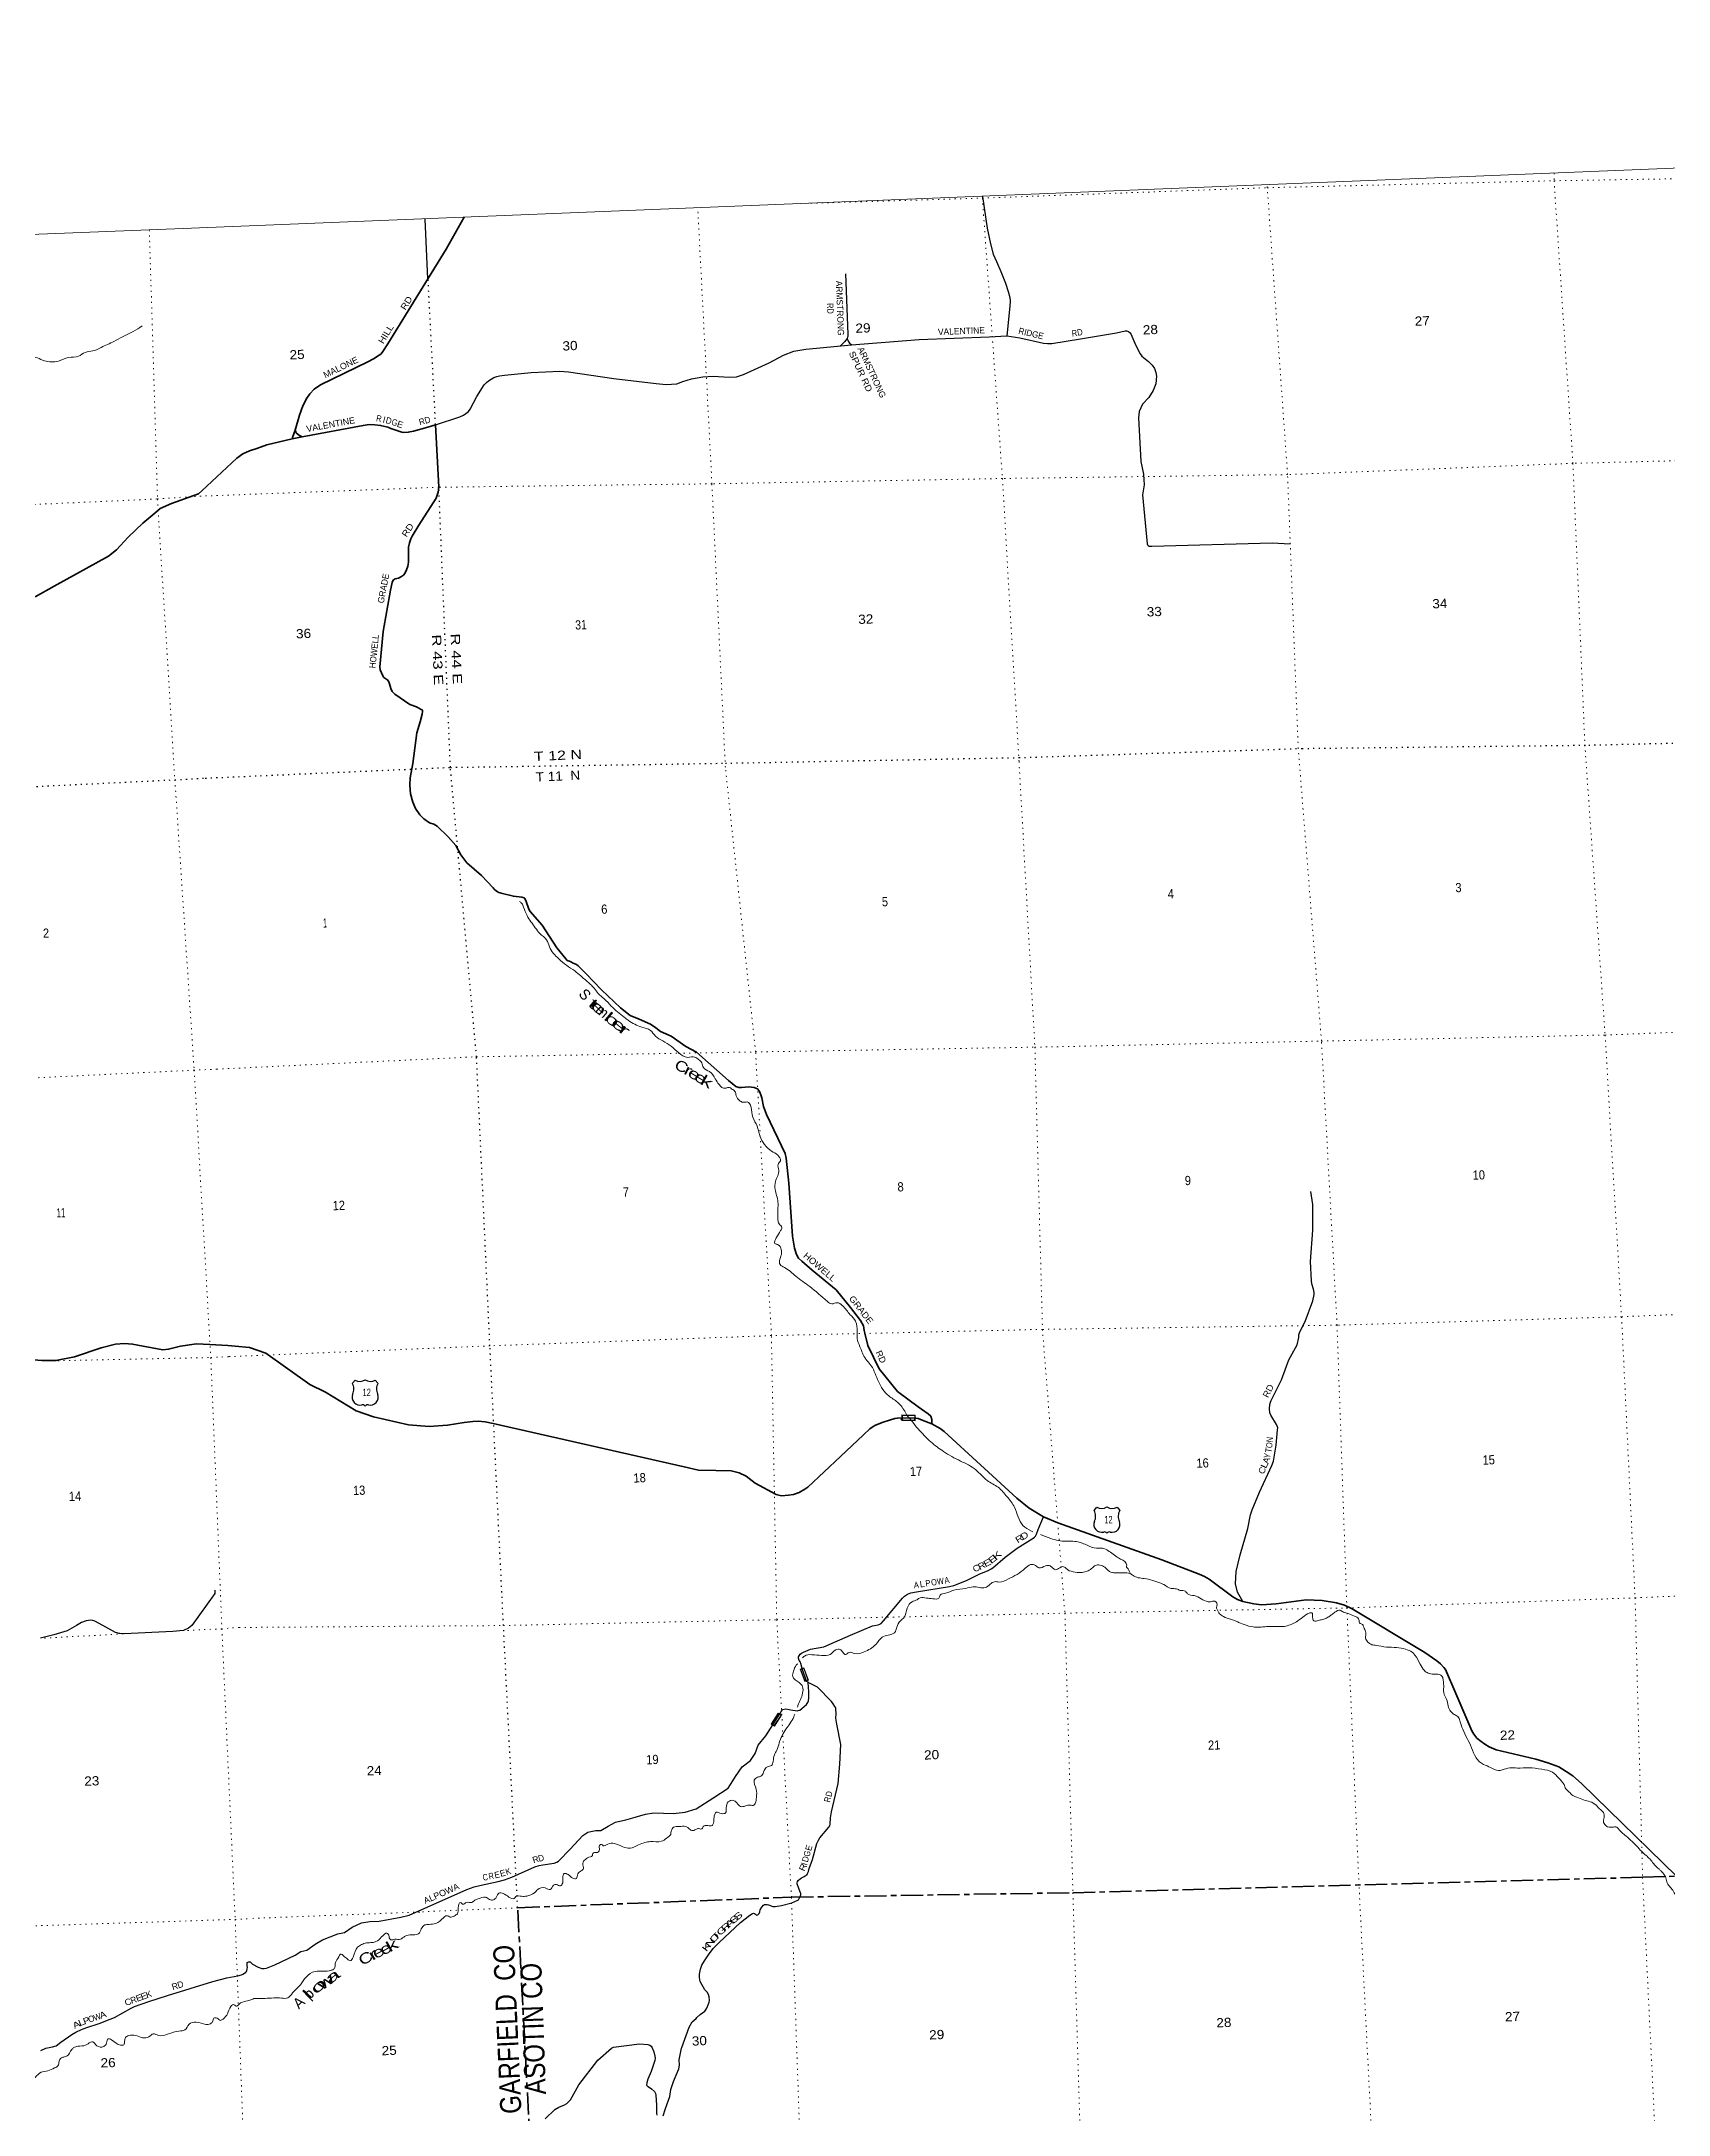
# Model space of a CAD drawing. Header units: feet. Extents: x 757852 to 1040949, y -536576 to -344549.
# Drawn here: x 912969 to 943844, y -383889 to -344549 of the extents above; entities that cross this region are included whole.
import ezdxf
from ezdxf.enums import TextEntityAlignment as Align

# ---------------------------------------------------------------- set-up
doc = ezdxf.new("R2010")
doc.units = ezdxf.units.FT
doc.header["$LTSCALE"] = 70
doc.header["$PDMODE"] = 32
doc.header["$PDSIZE"] = 35
doc.linetypes.add('DOTTED', pattern=[1.5, 0.3, -1.2])
doc.linetypes.add('LONG_DASH_SHORT_DASH', pattern=[9.9, 6, -1.2, 1.5, -1.2])
for name, color, linetype, lineweight in [('11', 7, 'LONG_DASH_SHORT_DASH', 60), ('16', 7, 'Continuous', 25), ('20', 7, 'Continuous', 70), ('26', 7, 'Continuous', 40), ('29', 7, 'Continuous', 25), ('31', 7, 'Continuous', 13), ('39', 7, 'Continuous', 13), ('4', 7, 'Continuous', 13), ('55', 7, 'Continuous', 13), ('57', 7, 'Continuous', 13), ('6', 7, 'DOTTED', 25), ('7', 7, 'DOTTED', 13)]:
    doc.layers.add(name, color=color, linetype=linetype, lineweight=lineweight)
for name, color, linetype in [('12', 7, 'Continuous'), ('27', 7, 'Continuous'), ('30', 7, 'Continuous'), ('41', 7, 'Continuous')]:
    doc.layers.add(name, color=color, linetype=linetype)

msp = doc.modelspace()

# ---------------------------------------------------------------- linework, layer by layer
at = {"layer": '11'}
msp.add_lwpolyline([(917151.86, -385455.14), (922284.27, -385271.38), (922005.04, -379966.05), (927199.66, -379765.43), (932541.61, -379679.8), (943351.62, -379386.9), (948555.73, -379221.31)], dxfattribs=at)
at = {"layer": '16'}
for p, q in [((918868.21, -370010.43), (918919.52, -369951.67)), ((919111.28, -369945.7), (919111, -369945.9)), ((919303.37, -369951.58), (919354.76, -370010.43)), ((932943.88, -372423.85), (932995.19, -372365.09)), ((933186.95, -372359.12), (933186.67, -372359.32)), ((933379.04, -372365), (933430.43, -372423.85))]:
    msp.add_line(p, q, dxfattribs=at)
for centre, radius, start, end in [((918675.23, -370121.06), 222.05, 332.97043, 29.75871), ((919010.6, -369794.01), 182.07, 239.97227, 303.45418), ((919212.38, -369794.51), 181.52, 236.33975, 300.08743), ((919212.37, -369794.01), 182.07, 236.54582, 236.59441), ((919547.73, -370121.06), 222.05, 150.24129, 207.02957), ((919014.42, -370275.96), 151.42, 159.09177, 283.81923), ((919208.54, -370275.96), 151.42, 256.18077, 20.90823), ((932750.9, -372534.48), 222.05, 332.97043, 29.75871), ((933086.27, -372207.43), 182.07, 239.97227, 303.45418), ((933288.05, -372207.93), 181.52, 236.33975, 300.08743), ((933288.04, -372207.43), 182.07, 236.54582, 236.59441), ((933623.4, -372534.48), 222.05, 150.24129, 207.02957), ((933090.09, -372689.38), 151.42, 159.09177, 283.81923), ((933284.21, -372689.38), 151.42, 256.18077, 20.90823)]:
    msp.add_arc(centre, radius, start, end, dxfattribs=at)
for centre, major_axis, start_param, end_param in [((919069.76, -370474.78), (-19.56, 51.67), 4.95877769, 6.28318531), ((919153.21, -370474.78), (19.56, 51.67), 0, 1.32637542), ((933145.43, -372888.2), (-19.56, 51.67), 4.95877769, 6.28318531), ((933228.88, -372888.2), (19.56, 51.67), 0, 1.32637542)]:
    msp.add_ellipse(centre, major_axis=major_axis, ratio=0.929097, start_param=start_param, end_param=end_param, dxfattribs=at)
at = {"layer": '20'}
for points in [[(912668.34, -369554.95), (912972.84, -369581.38), (913242.3, -369580.77), (913596.14, -369513.07), (914101.51, -369339.91), (914370.83, -369270.91), (914547.31, -369255.18), (914696.55, -369268.49), (915273.04, -369374.71), (915381.34, -369365.2), (915608.79, -369307.59), (915909.07, -369263.75), (916164.78, -369273.64), (916506.98, -369297.29)], [(929863.73, -370783.69), (929681.11, -370713.25), (929605.67, -370683.59), (929557.09, -370671.26), (929296.07, -370669.26), (929209.95, -370672.93), (929160.19, -370681.51), (929059.99, -370712.42), (928943.71, -370748.52), (928798.41, -370808.15), (928750.1, -370835.63), (928689.23, -370873.66), (928565.54, -370989.27), (928132.7, -371402.56), (927513.07, -371982.09), (927455.48, -372021.75), (927347.97, -372082.22), (927236.71, -372121.65), (927145.57, -372135.97), (927012.87, -372145.21), (926912.79, -372124.23), (926510.09, -371910.55), (926340.14, -371774.83), (926206.63, -371713.11), (926058.79, -371676.57), (925764.22, -371670.01), (925435.61, -371658.09), (925165.84, -371600.79), (921541.68, -370776.3), (921388.32, -370745.16), (921255.62, -370731.72), (921153.99, -370735.08), (920992.74, -370757.76), (920673.57, -370810.16), (920326.73, -370832.51), (919932.53, -370798.83), (919272.78, -370651.51), (918938.18, -370533.77), (918357, -370180.16), (918063.52, -370032.65), (917223.54, -369439.62), (916919.55, -369332.76), (916644.79, -369305.24), (916506.98, -369297.29)], [(931982.44, -372544.22), (931714.41, -372382.05), (931479.78, -372191.57), (930098.63, -370925.44), (930024.1, -370871.03), (929863.73, -370783.69)], [(935763.38, -374155), (935665.29, -374118.1), (935579.02, -374061.97), (935127.54, -373731.48), (935038.15, -373676.77), (934940.56, -373632.12), (934227.77, -373362.12), (932252.65, -372662.46), (931982.44, -372544.22)], [(943995.08, -379366.43), (942194.15, -377606.99), (942027.65, -377464.58), (941903.09, -377378.11), (941765.46, -377293.71), (941552.55, -377212.93), (941327.14, -377147.82), (940573.65, -376968.19), (940442.29, -376912.83), (940356.44, -376863.8), (940285.65, -376811.89), (940205.63, -376744.56), (940188.91, -376722.23), (940148.79, -376667.95), (940114.43, -376605.6), (939772.23, -375812.01), (939652.78, -375534.05), (939609.07, -375446.71), (939580.85, -375404.37), (939516.8, -375339.23), (939447.02, -375281.25), (939218.37, -375123.31), (937841.83, -374289.62), (937697.71, -374224.95), (937541.78, -374180.59), (937272.62, -374135.68), (936970.07, -374124.42), (936399.3, -374196.99), (936122.23, -374213.83), (935975.87, -374199.51), (935763.38, -374155)]]:
    msp.add_lwpolyline(points, dxfattribs=at)
at = {"layer": '26'}
msp.add_line((917725.08, -352086.97), (917914.9, -352051.4), dxfattribs=at)
for points in [[(917781.33, -351927.83), (917862.83, -351640.93), (917928.09, -351463.62), (918007.32, -351317.37), (918062.46, -351236.86), (918146.45, -351144.47), (918263.19, -351063.91), (919164.01, -350626.33), (919268.51, -350573.37), (919376.85, -350504.5), (919407.92, -350480.98), (919436.97, -350450.68), (919539.36, -350287.72), (920647.37, -348491.88), (920988.23, -347886.56)], [(915863.2, -353167.05), (915951.89, -353131.59), (916014.5, -353079.31), (916676.71, -352455.86), (916789.23, -352373.19), (916918.57, -352315.24), (917052.95, -352270.73), (917242.66, -352206.4), (917725.08, -352086.97)], [(917725.08, -352086.97), (917733.92, -352061.97), (917781.33, -351927.83)], [(917914.9, -352051.4), (917889.9, -352040.5), (917865.1, -352029.69), (917840.7, -352006), (917804.63, -351976.78), (917793.23, -351952.83), (917781.33, -351927.83)], [(920202.34, -357248.82), (920201.76, -357240.4), (920200.01, -357236.62), (920195.71, -357234.31), (920175.41, -357225.12), (920083.04, -357178.42), (919956.43, -357131.04), (919673.07, -356932.83), (919626.29, -356883.25), (919596.89, -356829.5), (919575.06, -356742.15), (919559.94, -356702.68), (919547.45, -356680.16), (919537.28, -356665.64), (919525.49, -356654.86), (919486.03, -356633.81), (919468.76, -356620.64), (919452.99, -356601.35), (919418.84, -356532.19), (919394.48, -356475.07), (919391.6, -356418.62), (919454.19, -355746.12), (919595.06, -354963.91), (919621.48, -354813.98), (919641.4, -354771), (919679.2, -354745.33), (919745.55, -354731.52), (919802.4, -354704.3), (919837.21, -354677.6), (919863.97, -354642.5), (919897.99, -354573.8), (919919.67, -354508.04), (919930.82, -354433.68), (919933.57, -354192.11), (919935.93, -354145.67), (919954.51, -354060.89), (919981.22, -353987.72), (920004.25, -353937.83), (920128.97, -353727.72), (920457.38, -353215.88), (920498.9, -353100.51), (920509.76, -353008.6), (920445.99, -351826.44), (920298.61, -351865.85), (920029.89, -351942.74), (919928.64, -351965.86), (919843.33, -351969.26), (919805.21, -351961.56), (919599.41, -351892.79), (919541.46, -351871.79), (919402.66, -351835.53), (919294.7, -351822.51), (919185.94, -351821.07), (919071.88, -351837.24), (917914.9, -352051.4)], [(912849.36, -355085.73), (913213.08, -354884.93), (914238.92, -354314.81), (914392.02, -354195.21), (914611.85, -353958.8), (914895.08, -353692.18), (915118.36, -353501.93), (915224.2, -353414.03), (915436.33, -353316.68), (915863.2, -353167.05)], [(929863.73, -370783.69), (929863.95, -370758.69), (929864.49, -370699.15), (929846.56, -370637.66), (929797.85, -370589.06), (929607.63, -370457.64), (929216.2, -370171.08), (928865.49, -369740.07), (928649.02, -369293.75), (928591.72, -369060.56), (928582.57, -369012.53), (928568.21, -368920.62), (928512.86, -368821.88), (928323.47, -368576.02), (928048.9, -368240.64), (927595.78, -367867.95), (927395.97, -367696.65), (927334.54, -367635.99), (927298.49, -367569.66), (927260.63, -367450.38), (927222.55, -367218.48), (927151.63, -366215.15), (927099.09, -365740.3), (927080.06, -365654.76), (926729.08, -364913.64), (926671.88, -364761.99), (926637.45, -364598.21), (926622.33, -364539.42), (926591.37, -364474.31), (926553.46, -364427.72), (926493.9, -364399.64), (926394.73, -364385.4), (926250.28, -364397.07), (926199.88, -364398.33), (926147.02, -364380.98), (926003.64, -364263.82), (925397.4, -363730.09), (925198.05, -363623.17), (924918.71, -363424.8), (924714.04, -363336.2), (924628.83, -363265.77), (924525.51, -363196.66), (924308.51, -363102.42), (924137.57, -363033.5), (923958.25, -362890.8), (923594.72, -362544.8), (923307.4, -362244.12), (923150.48, -362089.26), (923121.93, -362066.65), (923058.8, -362038.32), (923013.92, -362014.39), (922988.37, -362005.1), (922962.82, -361998.13), (922944.24, -361987.67), (922917.7, -361959.37), (922748.92, -361748.77), (922468.78, -361321.04), (922241.36, -361060.27), (922214.74, -361017.05), (922163.58, -360870.13), (922138.31, -360813.8), (922127.2, -360800.17), (922081.95, -360788.81), (921924.28, -360770.81), (921690.56, -360711.51), (921648.71, -360696.8), (921601.1, -360673.58), (921560.45, -360636.41), (921537.82, -360612.84), (921321.38, -360375.79), (921042.34, -360133.14), (920927.93, -359984.67), (920832.54, -359807.3), (920687.21, -359639.92), (920476.27, -359440.89), (920414.92, -359404.51), (920332.96, -359378.06), (920227.63, -359301.21), (920145.91, -359224.39), (920068.89, -359103), (920015.95, -358985.98), (919972.31, -358826.69), (919957.09, -358660.29), (919964.75, -358521.82), (920015.86, -358253.54), (920093.92, -357668.97), (920153.23, -357462.49), (920195.05, -357316.92), (920202.43, -357264.54), (920202.34, -357248.82)]]:
    msp.add_lwpolyline(points, dxfattribs=at)
at = {"layer": '29'}
msp.add_line((920241.91, -347918.57), (920297.34, -349051.54), dxfattribs=at)
for points in [[(930827.52, -347493.6), (930915.7, -348089.9), (930976.17, -348387.21), (931025.46, -348584.07), (931092.08, -348722.31), (931173.54, -348917.16), (931263.41, -349133.01), (931312.96, -349293.42), (931342.35, -349406.8), (931349.65, -349474.9), (931347.5, -349575.59), (931290.61, -350135.19)], [(928226.43, -348958.86), (928268.7, -350106.18), (928267.62, -350148.52), (928264.13, -350163.62), (928255.57, -350183.15), (928207.89, -350251.41), (928123.17, -350328.97)], [(920445.99, -351826.44), (920909.09, -351675.03), (920977.53, -351640.36), (921019.62, -351609.76), (921071.44, -351571.69), (921102.68, -351528.64), (921230.17, -351286.22), (921372.59, -351065.36), (921410.97, -351022.31), (921450.71, -350989.78), (921554.43, -350927.48), (921609.64, -350906.65), (921662.95, -350892.52), (921753.91, -350881.46), (922262.61, -350832.05), (922805.56, -350806.23), (922969.78, -350816.09), (923829.35, -350947.4), (924635.94, -351040.69), (924825.87, -351057.13), (925028.72, -351049.51), (925141.66, -351000.02), (925304.59, -350948.79), (925518.56, -350913.7), (925717.42, -350903.93), (926018.47, -350920.23), (926158.43, -350910.87), (926289.74, -350871.54), (926778.18, -350647.25), (927048.98, -350501.14), (927246.6, -350425.74), (927476.52, -350386.59), (928342.84, -350306.52), (929626.9, -350204.11), (930953.25, -350154.39), (931290.61, -350135.19), (931535.54, -350171.92), (931984.37, -350277.15), (932061.68, -350283.6), (932139.49, -350281.16), (932683.43, -350191.53), (933369.43, -350080.26), (933534.9, -350039.6), (933557.29, -350041.1), (933595.62, -350051.56), (933625.81, -350077.11), (933639.71, -350095.87), (933736.97, -350321.47), (933817.53, -350479.3), (933848.81, -350521.93), (933881.33, -350549.8), (933978, -350621.95), (934042.76, -350689.17), (934089.77, -350754.42), (934118.25, -350834.35), (934125.57, -350899.91), (934113.23, -351049.29), (934067.57, -351169.8), (933982.18, -351303.92), (933864.49, -351435.28), (933801.2, -351568.54), (933787.77, -351689.8), (933831.78, -352517.11), (933883.51, -352762.59), (933891.27, -352963.5), (933864.47, -353155.71), (933950.44, -354083.42), (933956.25, -354099.68), (933967.87, -354115.94), (933989.93, -354126.39), (934036.39, -354126.39), (936324.69, -354065.84), (936663, -354085.06)], [(928255.72, -350187.17), (928277.68, -350234.61), (928302.46, -350275.11), (928322.2, -350290.21), (928346.86, -350306.36)], [(935763.38, -374155), (935666.19, -373974.06), (935625.91, -373816.67), (935637.08, -373584.83), (935717.5, -373269.8), (935859.11, -372767.27), (935911.55, -372509.67), (935941.52, -372411.18), (936080.14, -372080.53), (936316.19, -371574.31), (936348.86, -371492.1), (936401.78, -371184.63), (936426.78, -370893.9), (936429.88, -370856.14), (936425.18, -370838.34), (936406.83, -370794.07), (936297.44, -370619.25), (936280.24, -370571.93), (936270.69, -370499.56), (936277.88, -370413.84), (936289.68, -370369.01), (936301.5, -370336.05), (936502.87, -369945.2), (936639.31, -369569.63), (936795.32, -369283.85), (936828.23, -369145.74), (936831.67, -369092.79), (936848.15, -369036.3), (936951.39, -368843.13), (937095.17, -368449.17), (937120.26, -368330.32), (937120.26, -368290.21), (937106.81, -368229.38), (937077.78, -368127.39), (937066.84, -368070.2), (937052.33, -367704.31), (937095.69, -367107.01), (937096.94, -366618), (937057.42, -366376.06)], [(927403.07, -375426.42), (927402.37, -375423.25), (927378.93, -375329.65), (927369.59, -375303.79), (927349.9, -375271), (927334.57, -375230.71), (927333.64, -375205.39), (927344.76, -375182.02), (927367.79, -375152.95), (927391.71, -375132.22), (927426.6, -375112.42), (927561.46, -375060.88), (927817.13, -375010.66), (928321.87, -374791.77), (928741.76, -374616.42), (928775.77, -374606.41), (928847.64, -374596.2), (928876.23, -374586.09), (928903.4, -374568.21), (928947.91, -374520.34), (929311.08, -374089.16), (929344.26, -374054.18), (929402.12, -374015.59), (929468.02, -373991.62), (929574.15, -373970.23), (930202.26, -373871.28), (930280.7, -373849.76), (930456.41, -373781.83), (930535.25, -373747.67), (930761.17, -373635.96), (930931.64, -373566.05), (930991.54, -373534.08), (931019.7, -373515.43), (931258.37, -373310.94), (931482.22, -373141.23), (931788.96, -372954.2), (931815.08, -372934.02), (931829.02, -372914.28), (931848.79, -372874.21), (931884.06, -372788.54), (931982.44, -372544.22)], [(916257.06, -373940.25), (916260.97, -374000.48), (915821.53, -374608.1), (915760.77, -374658.33), (915665.67, -374704.28), (915459.05, -374725.8), (914540.05, -374766.7), (914458.8, -374761.86), (914434.05, -374758.63), (914405, -374750.02), (914375.67, -374739.04), (914132.17, -374606.03), (913979.93, -374526.19), (913943.34, -374511.12), (913903.75, -374504.72), (913819.69, -374517.48), (913726.34, -374554.68), (913635.56, -374609.91), (913453.7, -374710.31), (913206.66, -374784.64), (912951.71, -374848.48)], [(926762.38, -379907.24), (926848.1, -379938.11), (926871.98, -379941.37), (926892.88, -379938.46), (927010.48, -379921.71), (927207.87, -379873.77), (927322.63, -379823.01), (927332.18, -379816.23), (927340.89, -379801.71), (927355.01, -379775.47), (927375.15, -379737.84), (927377.11, -379722.29), (927376.89, -379693.71), (927373.47, -379680.17), (927338.22, -379601.06), (927308.68, -379513.68), (927307.79, -379489.89), (927315.92, -379467.82), (927328.38, -379450.53), (927371.04, -379408.62), (927391.99, -379394.08), (927440.05, -379371.72), (927482.44, -379346.52), (927496.86, -379331.27), (927506.1, -379317.72), (927521.99, -379277.79), (927538.97, -379222.99), (927603.18, -379048.69), (927683.59, -378746.49), (927712.54, -378684.5), (927741.77, -378637.57), (927909.15, -378437.87), (927927.97, -378409.26), (927935.12, -378380.52), (927942.52, -378259.5), (927962.29, -378146.04), (928088.51, -377609.9), (928120.54, -377240.42), (928136.41, -376869.55), (928063.02, -376480.04), (928040.67, -376370.24), (928047.3, -376281.44), (928046.05, -376196.98), (928041.2, -376173.09), (928025.52, -376145.22), (927992.42, -376095.86), (927957.85, -376049.51), (927695.73, -375776.01), (927517.33, -375690.41)], [(926978.9, -376287.2), (927005.21, -376239.59), (927039.91, -376200.01), (927091.93, -376191.94), (927189.16, -376208.27), (927306.56, -376225.83), (927330.45, -376224.77), (927357.21, -376216.02), (927395.44, -376182.12), (927485.08, -376106.18), (927510.46, -376072.63), (927522.66, -376037.97), (927532.68, -375983.59), (927532.27, -375868.91), (927517.33, -375690.41), (927488.19, -375665.39), (927403.07, -375426.42)], [(916975.56, -381037.91), (917083.6, -381091.68), (917152.93, -381115.14), (917194.93, -381118.67), (917241.35, -381111.69), (917400.02, -381051.17), (917785.2, -380863.09), (917889.14, -380792.64), (918002.91, -380768.08), (918165.66, -380657.09), (918303.23, -380571.24), (918594.74, -380459.26), (918720.64, -380436.24), (918863.54, -380332.07), (919041.6, -380252.68), (919197.49, -380224.47), (919374.4, -380219.58), (919786.11, -380145.16), (919943.69, -380108.83), (921041.83, -379621.3), (921181.49, -379569.98), (921312.17, -379534.29), (921635.61, -379467.35), (921756.55, -379434.12), (921891.97, -379382.9), (922329.32, -379190.77), (922415.48, -379162.4), (922482.66, -379148.57), (922696.74, -379116.08), (922748.94, -379098.47), (922781.83, -379078.55), (922998.44, -378850.77), (923240.01, -378591.83), (923336.15, -378527.72), (923391.39, -378515.56), (923487.13, -378496.24), (923580.69, -378502.08), (923720.26, -378416.15), (923864.16, -378338.1), (924055.76, -378296.42), (924236.92, -378245.08), (924427.97, -378189.34), (924592.12, -378166.84), (924954.69, -378174.83), (925185.31, -378153.76), (925391.97, -378085.33), (925725.99, -377875.11), (926002.89, -377697.29), (926085.66, -377557.28), (926139.2, -377474.66), (926262.91, -377290.75), (926421.19, -377167.86), (926510.75, -377037.6), (926569.16, -376882.4), (926713.04, -376699.71), (926978.9, -376287.2)], [(925390.94, -382063.43), (925408.09, -382048.73), (925467.6, -381993.76), (925554.46, -381930.34), (925595.35, -381869.5), (925620.14, -381807.05), (925637.16, -381754.52), (925642.85, -381717.62), (925641.8, -381656.97), (925628.77, -381613.54), (925599.42, -381569.28), (925554.88, -381523.86), (925466.13, -381362.32), (925455.41, -381290.56), (925458.77, -381223.77), (925476.31, -381130.29), (925500.64, -381057.13), (925552.63, -380970.02), (925627.75, -380856.99), (925717.09, -380738.83), (925825.97, -380621.88), (926236.09, -380245.7), (926409.81, -380106.12), (926460.82, -380071.93), (926478.86, -380067.37), (926497.07, -380072.53), (926519.79, -380087.74), (926530.54, -380097.57), (926546.54, -380102.8), (926560.74, -380099.89), (926570.61, -380091.18), (926587.57, -380071.01), (926599.64, -380044.73), (926609.21, -380005.78), (926639.34, -379952.29), (926668.09, -379914.95), (926687.91, -379904.2), (926711.83, -379901.17), (926738.42, -379901.3), (926762.38, -379907.24)], [(912955.76, -382675.24), (913050.93, -382631.94), (913176.81, -382605.77), (913246.62, -382587.43), (913334.94, -382518.2), (913543.42, -382368.66), (913622.55, -382325.72), (913725.6, -382278.31), (913830.82, -382234.69), (914065.74, -382158.75), (914271.77, -382079.74), (914353.76, -382044.88), (914667.96, -381867.8), (914732.43, -381838.54), (915005.9, -381742.27), (915362.42, -381632.23), (916222.87, -381367.19), (916484.04, -381294.42), (916695.99, -381255.42), (916767.58, -381235.54), (916791.5, -381224.57), (916821.23, -381209.15), (916844.33, -381189.66), (916857.29, -381172.7), (916867.26, -381152.76), (916874.89, -381124.94), (916878.22, -381095.91), (916875.01, -381064.58), (916873.56, -381018.35), (916875.23, -381006.14), (916884.2, -380996.17), (916896.16, -380990.18), (916906.83, -380989.12), (916927.06, -380994.17), (916943.49, -381004.04), (916975.56, -381037.91)], [(925120.2, -382616.2), (925258.26, -382233.66), (925314.59, -382128.84), (925390.55, -382063.76)], [(922529.96, -383971.98), (922710.33, -383795.92), (922786.91, -383746.65), (922895.96, -383704.17), (922937.98, -383680.47), (923008.95, -383607.2), (923167.12, -383325.36), (923527.46, -382858.56), (923787.41, -382626.81), (923824.55, -382608.24), (924316.46, -382548.08), (924473.82, -382558.04), (924510.36, -382569.94), (924541.12, -382590.4), (924560.26, -382621), (924589.9, -382698.41), (924610.8, -382782.02), (924611.97, -382823.83), (924608.42, -382864.68), (924538.03, -383074.69), (924473.13, -383218.07), (924453.89, -383290.18), (924451.53, -383327.94), (924453.73, -383338.02), (924460.7, -383346.73), (924478.56, -383358.71), (924546.58, -383400.33), (924600.84, -383450.53), (924619.23, -383487.84), (924627.82, -383523.93), (924643, -383708.46), (924642.66, -383861.21), (924643.61, -383901.28)], [(924763.67, -383915.03), (924810.57, -383774.36), (924894.47, -383549.75), (924911.38, -383414.27), (924959.82, -383261.46), (925065.29, -383021.92), (925076.72, -382953.06), (925071.57, -382853.16), (925114.63, -382631.64), (925120.2, -382616.2)]]:
    msp.add_lwpolyline(points, dxfattribs=at)
at = {"layer": '31'}
for p, q in [((926877.85, -376520.14), (926814.94, -376479.35)), ((927013.88, -376310.39), (926877.85, -376520.14))]:
    msp.add_line(p, q, dxfattribs=at)
for points in [[(927454, -375672.67), (927368.2, -375437.85), (927438.64, -375412.11)], [(927438.64, -375412.11), (927524.45, -375646.92), (927454, -375672.67)], [(926814.94, -376479.35), (926950.96, -376269.58), (927013.88, -376310.39)]]:
    msp.add_lwpolyline(points, dxfattribs=at)
for points in [[(927378.46, -375442.62), (927458.76, -375662.41), (927514.19, -375642.15), (927433.87, -375422.36)], [(926953.31, -376280.65), (926826, -376476.98), (926875.48, -376509.06), (927002.81, -376312.75)]]:
    msp.add_lwpolyline(points, close=True, dxfattribs=at)
at = {"layer": '39'}
msp.add_line((927313.07, -375337.1), (927310.97, -375339.43), dxfattribs=at)
for points in [[(906674.82, -350853.37), (906683.3, -350855.65), (906863.13, -350946.44), (907033.09, -350979.21), (907116.28, -351002.69), (907273.63, -351082.13), (907407.67, -351124.1), (907565.34, -351213.6), (907767.05, -351168.89), (907939.07, -351139.22), (908059.94, -351209.78), (908200.59, -351334.02), (908376.82, -351310.25), (908601.01, -351276.9), (908771.16, -351315.69), (908987.63, -351292.65), (909184.89, -351298.38), (909395.46, -351279.55), (909612.3, -351204.18), (909772.75, -351062.21), (909872.43, -350970.49), (909873.85, -350823.58), (909995.75, -350670.78), (910229.72, -350564.69), (910451.53, -350519.33), (910666.29, -350442.02), (910832.61, -350486.98), (911088.59, -350569.29), (911333.64, -350623.78), (911541.2, -350637.24), (911684.72, -350596.41), (911788.19, -350625.28), (912006.79, -350606.19), (912237.52, -350588.71), (912465.04, -350597.5), (912641.71, -350587.8), (912770.85, -350537.38), (913024.44, -350607.7), (913290.07, -350613.25), (913483.12, -350548.7), (913671.34, -350522.54), (913799.78, -350450.01), (913943.73, -350423.26), (914100.49, -350355.85), (914344.26, -350241.39), (914506.41, -350153.7), (914708.43, -350054.66), (914880.05, -349948.55)], [(923089.82, -362186.2), (922785.28, -361960.64), (922609.26, -361728.06), (922553.98, -361599.42), (922426.44, -361475.61), (922339.79, -361368.32), (922183.94, -361136.96), (922117.45, -360978.58), (922082.73, -360904.74), (922038.54, -360869.55)], [(929392.49, -370615.25), (929366.35, -370567.66), (929215.92, -370372.31), (929046.26, -370252.16), (928850.53, -369978.09), (928714.31, -369681.57), (928561.25, -369470.23), (928516.64, -369357.27), (928456.25, -369200.66), (928447.73, -369031.97), (928418.64, -368836.5), (928316.61, -368711.11), (928164.95, -368535.93), (928070.34, -368483.28), (927964.53, -368505.51), (927886.39, -368462.28), (927547.29, -368175.69), (927282.16, -367980.79), (927068.44, -367814.06), (926985.73, -367756.92), (926972.12, -367717.21), (927001.63, -367595.33), (927007.03, -367474.39), (926939, -367380.45), (926885.82, -367358.38), (926911.93, -367252.73), (926995.15, -367114.67), (927019.03, -367055.38), (926966.08, -366987.02), (926945.12, -366913.39), (926941.62, -366718.34), (926943.92, -366569.35), (926890.48, -366331.98), (926896.8, -366182.83), (926958.91, -365967.11), (926946.84, -365862.95), (926990.27, -365788.82), (926939.86, -365682.12), (926824.31, -365608.16), (926603.69, -365314.93), (926550.34, -365131.89), (926467.23, -364960.07), (926357.6, -364674.59), (926275.28, -364679.81), (926215.69, -364647.93), (926153.85, -364557.78), (926128.41, -364472.25), (926062.52, -364422.15), (926024.05, -364396.78), (925943.06, -364415.09), (925827.66, -364345.14), (925754.92, -364233.28), (925647.09, -364098.65), (925531.45, -364022.67), (925499.75, -363931.35), (925438.91, -363867.28), (925368.73, -363821.76), (925232.09, -363827.09), (925061.66, -363739.17), (924918.04, -363615.99), (924757.19, -363515.62), (924618.75, -363422.42), (924524.06, -363315.44), (924360.66, -363253.4), (924104.13, -363124.19), (924025.28, -363063.25), (923781.72, -362853.42), (923643.43, -362711.92), (923532.9, -362616.8), (923454.75, -362516.05), (923312.52, -362376.72), (923089.82, -362186.2)], [(931783.79, -372828.57), (931755.47, -372816.67), (931592.38, -372710.35), (931434.2, -372366.39), (931291.58, -372164.7), (931121.68, -371986.21), (930913.45, -371857.5), (930698.25, -371652.6), (930410.17, -371488.78), (930083.06, -371304.34), (929848.78, -371126.35), (929603.59, -370874.32), (929392.49, -370615.25)], [(933636.32, -373628.67), (933612.12, -373575.28), (933577.87, -373522.29), (933558.86, -373498.88), (933563.57, -373464.49), (933554.21, -373430.65), (933405.34, -373327.8), (933206.61, -373184.64), (933104.43, -373144.35), (932991.67, -373142.72), (932800.06, -373079.76), (932578.08, -373011.96), (932412.99, -373010.35), (932121.14, -372957.34), (931923.91, -372882.81)], [(932470.8, -373569.5), (932421.02, -373531.2), (932365.21, -373493.13), (932291.48, -373512.1), (932212.42, -373549.39), (932160.94, -373519.21), (932113.1, -373478.82), (932022.36, -373474.31), (931897.23, -373517.42), (931830.91, -373467.69), (931737.78, -373453.21), (931635.84, -373523.59), (931481.28, -373638.28), (931317.6, -373725.15), (931138.76, -373784.45), (931053.97, -373777.69), (930973.29, -373825.11), (930875.14, -373889.3), (930647.14, -373874.05), (930509.49, -373905.58), (930283.27, -373936.54), (930126.54, -373994.97), (930023.28, -374031.19), (929995.47, -374092.64), (929885.1, -374100.97), (929761.82, -374087.67), (929644.88, -374082.17), (929583.91, -374118.76), (929488.77, -374156.68), (929398.82, -374276.89), (929333.46, -374460.54), (929269.39, -374521.39), (929199.46, -374638.81), (929157.28, -374745.09), (929034.24, -374790.14), (928925.11, -374830.61), (928801.55, -374966.23), (928581.76, -375111.63), (928397.74, -375140.94), (928296.25, -375118.74), (928229.4, -375159.58), (928173.44, -375117.5), (928123.04, -375063.12), (928042.82, -375070.28), (927935.55, -375158.97), (927771.24, -375177.45), (927589.53, -375162.41), (927445.7, -375190.15), (927409.04, -375225.35)], [(940686.91, -377349.87), (940614.88, -377360.73), (940465.78, -377304.16), (940334.69, -377244.89), (940258.32, -377195.55), (940193.01, -377119.62), (940107.11, -376927.79), (939938.5, -376574.18), (939884.07, -376415.33), (939846.88, -376338.3), (939782.96, -376298.54), (939722.98, -376256.61), (939671.03, -376162.05), (939644.04, -376036.34), (939577.63, -375879.96), (939578.46, -375745.12), (939568.94, -375654.94), (939549.77, -375575.2), (939492.03, -375539.22), (939385.06, -375531.32), (939285.74, -375513.06), (939211.38, -375463.64), (939130.14, -375340.04), (939031.03, -375170.86), (938982.72, -375118.41), (938851.63, -375059.14), (938683.29, -375025.46), (938489.84, -375018.92), (938297.38, -374986.18), (938212.36, -374973.4), (938137.93, -374921.98), (938094.79, -374847.2), (938098.73, -374792.71), (938096.17, -374726.41), (938060.76, -374643.28), (938038.65, -374591.82), (937983.07, -374559.78), (937971.16, -374511.96), (937959.88, -374480.2), (937883.51, -374430.86), (937764.94, -374383.17), (937679.38, -374356.33), (937640.27, -374333.7), (937613.45, -374316.64), (937514.45, -374358.73), (937449.76, -374403.51), (937396.9, -374441.8), (937322.01, -374482.95), (937238.31, -374504.32), (937156.62, -374525.62), (937114.27, -374523.25), (937096.87, -374489.72), (937086.2, -374421.72), (937086.58, -374379.45), (937053.88, -374366.64), (936994.3, -374387.07), (936872.97, -374476.32), (936749.24, -374555.6), (936522.64, -374628.83), (936319.21, -374624.69), (936044.14, -374641.45), (935827.34, -374603.63), (935686.36, -374548.76), (935620.82, -374519.13), (935553.42, -374493.58), (935465.85, -374466.82), (935344.65, -374403.13), (935283.12, -374321.02), (935268.89, -374265.23), (935278.93, -374212.52), (935256.98, -374165.09), (935209.9, -374144.79), (935170.02, -374154.39), (935107.73, -374156.82), (934843.7, -374042.36), (934717.48, -374005.03), (934675.43, -373958.38), (934578.2, -373942.05), (934508.71, -373914.58), (934405.76, -373906.52), (934264.01, -373831.56), (934210.75, -373807.48), (933895.32, -373717.16), (933782.02, -373701.46), (933683.86, -373661.02), (933621.94, -373621.18), (933502.76, -373609.73), (933383.97, -373608.33), (933293.23, -373603.82), (933234.03, -373581.98), (933144.36, -373500.97), (933054.31, -373462.22), (932969.99, -373467.53), (932891.86, -373528.93), (932809.25, -373578.43), (932624.99, -373601.72), (932470.8, -373569.5)], [(927314.13, -375336.84), (927293.23, -375359.09), (927239.45, -375477.89), (927225.09, -375575.04), (927346.3, -375691.04), (927411.85, -375773), (927412.4, -375891.7), (927324.86, -376126.51), (927313.35, -376157.58)], [(927263.42, -376292.33), (927244.67, -376342.94), (927096.69, -376576.09), (926967.81, -376834.65), (926924.93, -376975.17), (926876.09, -377065.61), (926854.62, -377187.18), (926819.47, -377267.02), (926745.81, -377288.01), (926671.4, -377393.53), (926621.86, -377465.89), (926558.34, -377488.49), (926496.13, -377545.25), (926532.78, -377712.84), (926536.9, -377871.64), (926513.11, -377985.26), (926488.23, -378018.42), (926413.64, -378015.29), (926329.79, -378032.65), (926231.55, -378042.52), (926166.62, -377976.64), (926094.27, -377927.14), (926002.77, -377954.86), (925962.9, -378069.1), (925948.46, -378164.23), (925872.49, -378177.26), (925774.87, -378150.88), (925732.37, -378249.13), (925722.57, -378360.18), (925694.06, -378403.55), (925615.69, -378406.6), (925527.74, -378422.11), (925510.97, -378456.97), (925481.37, -378472.21), (925438.7, -378461.8), (925385.07, -378479.99), (925307.24, -378497.11), (925247.18, -378453.17), (925191.61, -378421.13), (925073.05, -378425.76), (924962.84, -378438.11), (924923.04, -378502.04), (924909.76, -378574.99)], [(948677.5, -382179.24), (948646.63, -382152.37), (948604.66, -382107.73), (948572.27, -382050.64), (948568.39, -382002.5), (948574.88, -381962), (948546.97, -381916.81), (948489.08, -381876.81), (948435.21, -381836.66), (948395.63, -381801.98), (948327.07, -381746.3), (948217.47, -381722.41), (948164.68, -381710.38), (948107.64, -381692.48), (948014.12, -381667.96), (947947.34, -381658.49), (947876.62, -381651.19), (947771.04, -381627.14), (947642.82, -381642.2), (947555.25, -381615.43), (947448.43, -381559.23), (947388.2, -381458.96), (947355.19, -381385.8), (947309.82, -381357.38), (947252.86, -381341.5), (947168.61, -381348.81), (947106.7, -381308.97), (947044.94, -381220.83), (947017.02, -381123.32), (946999.85, -381043.5), (946947.06, -380979.16), (946887.15, -380939.24), (946794.64, -380940.83), (946663.87, -380994.23), (946488.9, -381049.35), (946083.6, -381081.25), (945759.05, -380963.12), (945593.17, -380836.78), (945475.98, -380668.31), (945377.66, -380551.85), (945321.03, -380485.78), (945236.08, -380381.96), (945160.58, -380325.33), (944990.69, -380259.26), (944894.17, -380193.99), (944809.07, -380179.2), (944758.06, -380161.07), (944704.43, -380179.26), (944639.19, -380157.65), (944583.38, -380119.59), (944533.06, -380014.9), (944494.11, -379985.31), (944457.28, -379947.66), (944408.18, -379924.75), (944372.05, -379910.51), (944283.71, -379915.97), (944129.2, -379875.72), (944022.84, -379779.26), (943963.55, -379703.09), (943909.67, -379610.62), (943846.44, -379536.63), (943804.77, -379447.7), (943794.79, -379397.79), (943734.95, -379303.34), (943704.56, -379268.6), (943665.47, -379233.86), (943561.26, -379125.3), (943487.43, -379038.45), (943417.95, -378973.32), (943335.45, -378899.5), (943283.34, -378838.7), (943231.23, -378782.25), (943183.46, -378738.82), (943057.53, -378621.58), (942901.2, -378478.28), (942862.18, -378438.13), (942773.53, -378435.55), (942664.01, -378413.66), (942613.22, -378349.24), (942621.48, -378250.32), (942609.8, -378156.2), (942532.45, -378085.84), (942493.98, -378044.93), (942387.03, -377963.67), (942264.91, -377928.19), (942136.14, -377876.87), (942025.92, -377836.91), (941958.9, -377769.09), (941896.14, -377707.15), (941860.8, -377626.03), (941759.46, -377503.21), (941642.59, -377395.09), (941441.09, -377336.55), (941192.53, -377310.02), (940975.35, -377314.47), (940832.36, -377312), (940686.91, -377349.87)], [(924909.76, -378574.99), (924830, -378646.52), (924731.54, -378702.68), (924524.49, -378708.74), (924418.61, -378728.97), (924299.43, -378769.84), (924138.91, -378834.45), (924001.03, -378807.64), (923841.65, -378745.44), (923715.36, -378758.41), (923625.94, -378788.06), (923596.8, -378763.04), (923557.39, -378784.7), (923560.33, -378861.05), (923537.92, -378906.19), (923461.95, -378919.21), (923430.27, -378932.52), (923423.86, -378975.03), (923384.52, -378998.7), (923289.77, -379046.66), (923242.48, -379124.97), (923254.24, -379221.1), (923209.73, -379267.1), (923145.35, -379319.92), (923118.62, -379409.5), (923049.91, -379402.12), (922964.89, -379337.02), (922885.66, -379317.98), (922862.33, -379391.32), (922860.26, -379494.03), (922816.05, -379548.07), (922744.71, -379524.69), (922682.88, -379539.18), (922623.61, -379619.97), (922525.84, -379589.57), (922386.11, -379619.17), (922326.06, -379679.87), (922179.61, -379743.93), (922081.14, -379747.77), (921972.71, -379754.02), (921939.94, -379791.51), (921838.15, -379761.28), (921728.93, -379695.11), (921650.1, -379686.11), (921598.94, -379768.6), (921544.38, -379814.99), (921473.74, -379809.7), (921393.51, -379764.54), (921255.94, -379798.07), (921192.49, -379822.68), (921133.83, -379867.23), (921029.03, -379863.27), (920972.07, -379899.69), (920922.45, -379865.41), (920876.09, -379967.83), (920862.27, -380079.04), (920797.5, -380121.81), (920725.78, -380140.7), (920658.46, -380117.17), (920595.55, -380155.85), (920450.73, -380262.1), (920324.67, -380281.11), (920244.6, -380292.28), (920176.91, -380363.33), (920126.22, -380457.87), (920030.38, -380477.71), (919896.06, -380491), (919842.89, -380521.24), (919758.18, -380568.81), (919703.54, -380560.89), (919641.56, -380571.35), (919597.27, -380571.07), (919569.83, -380537.93), (919559.77, -380486.01), (919534.34, -380452.79), (919506.09, -380444.12)], [(919506.09, -380444.12), (919462.93, -380479.72), (919416.33, -380523.8), (919316.95, -380608.16), (919249.17, -380624.89), (919134.78, -380633.38), (919043.35, -380663.1), (918968.85, -380714.3), (918881.62, -380904.84), (918829.84, -380971.25), (918776.36, -380941.14), (918701.38, -380875.65), (918645.8, -380843.61), (918609.64, -380897.34), (918547.28, -381002.39), (918523.72, -381122.03), (918464.52, -381152.51), (918312.19, -381168.51), (918163.41, -381172.3), (917990.45, -381279.66), (917885.51, -381428.63), (917809.94, -381504.02), (917711.33, -381608.48), (917645.41, -381673.43), (917522.91, -381680.22), (917377.84, -381675.81), (917211.2, -381686.34), (917001.63, -381689.02)], [(911752.06, -383921.03), (911837.75, -383896.15), (911927.39, -383804.75), (911994.75, -383772.4), (912089.29, -383709.01), (912138.12, -383598.8), (912211.74, -383509.92), (912359.91, -383489.07), (912558.92, -383422.32), (912633.11, -383351.53), (912642.14, -383254.67), (912663.42, -383227.84), (912770.21, -383234.47), (912851.07, -383183.58), (912960.61, -383085.51), (913090.5, -383059.2), (913215.49, -383004.89), (913292.14, -382948.11), (913302.05, -382879.39), (913346.3, -382815.6), (913408.01, -382795.51), (913455.72, -382777.88), (913542.4, -382656.39), (913579.44, -382618.99), (913661.11, -382594.24), (913803.25, -382573.58), (913904.07, -382518.03), (913942.05, -382510.77), (913995.86, -382559.34), (914116.04, -382607.79), (914181.33, -382573.5), (914218.67, -382481.77), (914229.9, -382455.25), (914296.7, -382469.2), (914470.88, -382572.25), (914528.95, -382564.35), (914547.02, -382499.39), (914562.89, -382428.46), (914626.05, -382390.22), (914748.6, -382386.28), (914884.78, -382432.21), (915008.84, -382412.13), (915091.64, -382359.17), (915189.02, -382386.22), (915377.24, -382360.06), (915576.63, -382305.37), (915690.57, -382283.6), (915769.66, -382176.44), (915905.14, -382135.87), (916087.47, -382178.3), (916173.54, -382165.48), (916212.71, -382132.03), (916242.64, -382060.65), (916300.97, -382060.79), (916368.66, -382102.88), (916414.11, -382077.28), (916499.41, -381975.95), (916563.43, -381837.09), (916626.77, -381804.88), (916675.99, -381835.49), (916707.26, -381806.32), (916758.23, -381764.44), (916875.88, -381732.5), (916962.45, -381704.31), (917001.25, -381689.17), (917001.63, -381689.02)]]:
    msp.add_spline(points, degree=3, dxfattribs=at)
at = {"layer": '4'}
for points in [[(757851.71, -353854.74), (789416.66, -352790.58), (820980.12, -351683.01), (852542.04, -350532.02), (884102.33, -349337.62), (915660.96, -348099.8), (947217.84, -346818.58), (978772.94, -345493.96), (1000559.5, -344549.37)], [(1039242.56, -525836.22), (1018370.82, -526769.91), (986566.33, -528148.83), (954759.98, -529484.01), (922951.82, -530775.43), (891141.91, -532023.1), (859330.32, -533227.02), (827517.11, -534387.17), (795702.32, -535503.56), (763886.04, -536576.2), (757851.71, -353854.74), (789416.66, -352790.58), (820980.12, -351683.01), (852542.04, -350532.02), (884102.33, -349337.62), (915660.96, -348099.8), (947217.84, -346818.58), (978772.94, -345493.96), (1000559.5, -344549.37)]]:
    msp.add_lwpolyline(points, dxfattribs=at)
at = {"layer": '55'}
msp.add_point((929296.25, -370694.14), dxfattribs=at)
at = {"layer": '57'}
for p, q in [((929295.86, -370719.14), (929297.49, -370614.16)), ((929295.86, -370719.14), (929545.84, -370722.98)), ((929297.49, -370614.16), (929547.45, -370617.99)), ((929547.45, -370617.99), (929545.84, -370722.98))]:
    msp.add_line(p, q, dxfattribs=at)
msp.add_lwpolyline([(929539.32, -370625.86), (929305.36, -370622.27), (929303.97, -370711.27), (929537.96, -370714.86)], close=True, dxfattribs=at)
at = {"layer": '6'}
msp.add_line((920447.98, -351817.6), (920304.99, -349060.93), dxfattribs=at)
for points in [[(922004.71, -379959.41), (921735.93, -374610.01), (921478.73, -369301.8), (921224.75, -363816.4), (920729.01, -358324.32), (920509.79, -353009.29)], [(916077.18, -358528.65), (920729.01, -358324.32), (925946.45, -358245.56), (931519.02, -358138.85), (936891.79, -357965.49), (942331.2, -357902.22), (947670.18, -357773.65)], [(884505.46, -359815.74), (888856.81, -359676.96), (894145.34, -359531.23), (899484.78, -359277.23), (904823.15, -359053.45), (910149.09, -358817.99), (915500.45, -358559.59), (916077.18, -358528.65)]]:
    msp.add_lwpolyline(points, dxfattribs=at)
at = {"layer": '7'}
for p, q in [((914516.61, -374768.94), (912969.25, -374850.36)), ((920146.49, -380045.61), (916940.84, -380167.92))]:
    msp.add_line(p, q, dxfattribs=at)
for points in [[(927568.53, -347621.5), (930823.45, -347521.46), (936229.53, -347324.66), (941672.33, -347192.84), (947229.51, -347100.93)], [(938543.88, -392939.97), (938393.8, -390174.43), (938239.14, -384844.2), (937969.88, -379536.47), (937740.66, -374275.46), (937553.7, -368910.18), (937259.08, -363518.92), (936817.44, -357965.6), (936614.74, -352768.73), (936229.53, -347324.66), (936233, -347271.05)], [(941672.5, -347047.99), (941672.33, -347192.84), (942030.25, -352555.47), (942256.85, -357902.33), (942640.13, -363403.59), (942953.14, -368749.87), (943209.34, -374084.27), (943351.62, -379386.9), (943609.82, -384668.91), (943883.01, -389924.96), (943903.75, -392720.51)], [(927533.27, -393386.88), (927507.02, -390440.23), (927388.93, -385138.67), (927199.66, -379765.43), (926921.9, -374498.27), (926820.51, -369107.52), (926520.17, -363724.53), (925946.56, -358319.91), (925691.49, -352943.3), (925422.58, -347708.08)], [(930823.63, -347490.45), (930823.45, -347521.46), (931203.93, -352842.97), (931519.13, -358213.2), (931819.68, -363634.51), (931963.97, -368989.38), (932389.21, -374375.55), (932541.61, -379679.8), (932700.03, -384983.81), (932789.83, -390279.66), (932969.52, -393166.88)], [(915015.68, -348125.54), (915170.17, -353230.67), (915500.45, -358559.59), (915866.61, -364070.44), (916182.72, -369524.55), (916392.61, -374670.23), (916644.32, -380186.76), (916842.37, -385467.62), (917169.93, -390710.12), (917090.63, -393805.85)], [(947449.02, -352417.45), (942030.25, -352555.47), (936614.74, -352768.73), (931203.93, -352842.97), (925691.49, -352943.3), (920509.76, -353008.6), (915863.82, -353182.49)], [(906089.49, -353596.55), (909894.59, -353468.53), (915170.17, -353230.67), (915863.82, -353182.49)], [(925049.42, -363750.05), (926520.17, -363724.53), (931819.68, -363634.51), (937259.08, -363518.92), (942640.13, -363403.59), (947894.28, -363201.36)], [(916297.62, -364051.48), (921224.75, -363816.4), (925049.42, -363750.05)], [(916297.62, -364051.48), (915866.61, -364070.44), (910332.55, -364338.73), (905136.25, -364539.85), (899706.46, -364734.38), (894307.68, -364891.7), (889070.12, -364995.56), (884706.86, -365025.82)], [(948114.92, -368545.18), (942953.14, -368749.87), (937553.7, -368910.18), (931963.97, -368989.38), (926820.51, -369107.52), (921478.73, -369301.8), (916515.37, -369507.5)], [(913282.66, -369583.71), (916182.72, -369524.55), (916515.37, -369507.5)], [(916720.48, -374646.53), (921735.93, -374610.01), (926921.9, -374498.27), (932389.21, -374375.55), (937740.66, -374275.46), (943209.34, -374084.27), (948334.24, -373856.87)], [(916720.48, -374646.53), (916392.61, -374670.23), (915666.12, -374708.46)], [(922010.04, -379965.86), (922005.04, -379966.05), (920061.37, -380046.03)], [(900845.89, -380845.8), (905885.77, -380655.07), (911286.16, -380356.86), (916644.32, -380186.76), (916940.84, -380167.92)]]:
    msp.add_lwpolyline(points, dxfattribs=at)

# ---------------------------------------------------------------- texts
at = {"layer": '12', "width": 0.85}
for s, rotation, p in [('GARFIELD  CO', 92.551, (922078.37, -383866.62)), ('ASOTIN CO', 92.051, (922542.76, -383504.51))]:
    msp.add_text(s, height=400, rotation=rotation, dxfattribs=at).set_placement(p)
at = {"layer": '16', "width": 0.6}
for p in [(919141.18, -370256.21), (933216.84, -372669.63)]:
    msp.add_text('12', height=140, dxfattribs=at).set_placement(p, align=Align.CENTER)
at = {"layer": '27'}
for s, rotation, width, p in [('RD', 58.326, 1.15, (919875.18, -349658.64)), ('HILL', 58.326, 1.15, (919454.92, -350298.59)), ('MALONE', 25.909, 1.05, (918353.98, -350941.99)), ('VALENTINE', 10.487, 1.05, (918006.78, -351961.8)), ('RD', 15.968, 0.95, (920151.09, -351835.52)), ('RD', 57.315, 1.15, (919897.34, -353966.2)), ('HOWELL', 83.791, 0.95, (919304.94, -356448.53)), ('HOWELL', 319.393, 1.1, (927415.06, -367607.85)), ('GRADE', 307.874, 1.1, (928284.94, -368407.47)), ('RD', 294.86, 1.05, (928794.75, -369424.8))]:
    msp.add_text(s, height=120, rotation=rotation, dxfattribs=dict(at, width=width)).set_placement(p)
for s, rotation, width, p in [('R', 349.359, 0.85, (919362.95, -351763.37)), ('D', 344.08, 0.95, (919543.57, -351802.94)), ('G', 341.522, 0.9, (919650.73, -351835.55)), ('E', 341.522, 1.05, (919756.95, -351873.48))]:
    msp.add_text(s, height=120, rotation=rotation, dxfattribs=dict(at, width=width)).set_placement(p, align=Align.CENTER)
msp.add_text('I', height=120, rotation=345.359, dxfattribs=at).set_placement((919458.28, -351782.05), align=Align.CENTER)
msp.add_text('GRADE', height=120, rotation=79.307, dxfattribs=at).set_placement((919463.16, -355218.79))
at = {"layer": '30'}
for s, rotation, p in [('ARMSTRONG', 272.11, (928043.67, -349091.14)), ('VALENTINE', 2.147, (929982.28, -350120.83)), ('ARMSTRONG', 294.839, (928453.35, -350381.06))]:
    msp.add_text(s, height=120, rotation=rotation, dxfattribs=at).set_placement(p)
for s, rotation, width, p in [('RD', 272.11, 0.85, (927874.48, -349517.23)), ('RIDGE', 346.805, 0.95, (931499.44, -350094.02)), ('RD', 9.357, 0.9, (932528.65, -350151.54)), ('SPUR RD', 294.839, 1.15, (928285.61, -350460.99)), ('RD', 62.742, 1.1, (936243.09, -370297.47)), ('ALPOWA', 23.939, 1.05, (920252.17, -379895.29))]:
    msp.add_text(s, height=120, rotation=rotation, dxfattribs=dict(at, width=width)).set_placement(p)
for s, rotation, width, p in [('Y', 80.234, 0.9, (936288.2, -371397.59)), ('O', 80.234, 0.8, (936326.38, -371197.19)), ('N', 85.085, 0.75, (936335.35, -371086.41)), ('C', 65, 1.1, (936186.03, -371692.11)), ('L', 65, 1.4, (936228.8, -371585.47)), ('A', 71.327, 1.1, (936267.75, -371494.45)), ('R', 31.372, 1.25, (931555.76, -373014.41)), ('D', 31.372, 1.25, (931653.43, -372954.86)), ('E', 37.59, 1.55, (931054.65, -373396.15)), ('K', 40.59, 1.6, (931139.84, -373324.58)), ('O', 8.953, 0.8, (929914.71, -373845.72)), ('W', 8.953, 0.7, (930036.55, -373826.52)), ('A', 8.953, 0.9, (930159.36, -373807.18)), ('C', 26.311, 1.15, (930734.88, -373574.87)), ('R', 27.299, 1.2, (930836.34, -373528.44)), ('E', 28.09, 1.3, (930942.29, -373473.97)), ('A', 8.953, 0.9, (929577.59, -373898.83)), ('P', 8.953, 0.9, (929799.83, -373863.81)), ('R', 76.752, 0.9, (927943.05, -377923.35)), ('D', 76.752, 0.9, (927972.62, -377818.56)), ('K', 15.718, 0.95, (921841.15, -379332.35)), ('D', 15.633, 0.95, (922466.13, -379079.13)), ('R', 64.905, 1.15, (927472.65, -379224.34)), ('I', 73.077, 0.85, (927500.68, -379149.79)), ('D', 74.605, 0.95, (927524.26, -379058.18)), ('G', 77.65, 0.8, (927555.9, -378950.58)), ('C', 11.693, 0.85, (921403.13, -379443.98)), ('R', 11.693, 0.85, (921515.14, -379420.8)), ('E', 11.693, 0.95, (921626.69, -379397.71)), ('G', 42.529, 1.5, (925913.48, -380443.48)), ('R', 42.529, 1.6, (925995.08, -380369.76)), ('A', 42.529, 1.75, (926070.53, -380300.47)), ('S', 41.741, 1.7, (926151.94, -380230.56)), ('S', 38.782, 1.6, (926223.76, -380169.1)), ('K', 51.473, 1.55, (925636.85, -380744.46)), ('N', 48.865, 1.55, (925705.98, -380665.08)), ('O', 47.865, 1.5, (925781.68, -380578.54)), ('E', 20.378, 1.1, (914931.01, -381696.84)), ('K', 20.153, 1.05, (915024.77, -381665.18)), ('W', 20.572, 0.9, (914047.23, -382091.31)), ('A', 21.572, 1.2, (914152.95, -382052.73)), ('C', 23.405, 1.1, (914635.36, -381807.31)), ('E', 20.378, 1.1, (914841.07, -381730.71)), ('A', 26.379, 1.3, (913658.06, -382238.34)), ('L', 22.517, 1.3, (913749.38, -382194.13)), ('P', 20.914, 1.15, (913842.54, -382161.32)), ('O', 17.914, 0.95, (913932.57, -382129.7))]:
    msp.add_text(s, height=120, rotation=rotation, dxfattribs=dict(at, width=width)).set_placement(p, align=Align.CENTER)
for s, rotation, p in [('T', 80.234, (936312.33, -371293.41)), ('L', 8.953, (929689.18, -373881.24)), ('E', 74.651, (927588.65, -378843.98)), ('R', 18.225, (922364.73, -379105.41)), ('E', 15.364, (921737, -379366.54)), ('T', 45.422, (925815.29, -380543.96)), ('R', 17.12, (915517.48, -381512.31)), ('D', 17.12, (915622.8, -381478.64)), ('R', 20.378, (914736.27, -381770.37))]:
    msp.add_text(s, height=120, rotation=rotation, dxfattribs=at).set_placement(p, align=Align.CENTER)
at = {"layer": '41'}
for s, rotation, p in [('S', 311.794, (923207.62, -362700.67)), ('m', 318.827, (923548.23, -363024.45)), ('p', 44.625, (918110.64, -381666.79)), ('A', 42.622, (917919.43, -381837.19))]:
    msp.add_text(s, height=200, rotation=rotation, dxfattribs=at).set_placement(p, align=Align.CENTER)
for s, rotation, width, p in [('t', 317.08, 1.9, (923376.58, -362878.06)), ('e', 314.379, 2, (923470.79, -362956.68)), ('b', 320.411, 1.9, (923732.24, -363187.38)), ('e', 321.199, 1.8, (923863.98, -363286.83)), ('r', 320.942, 2, (923972.27, -363381.29)), ('C', 333.498, 1.25, (925069.26, -364086.92)), ('r', 333.963, 1.5, (925200.47, -364160.82)), ('e', 329.229, 1.5, (925308.55, -364228.28)), ('e', 328.824, 1.5, (925428.14, -364302.25)), ('k', 330.883, 1.65, (925545.87, -364376.08)), ('C', 31.578, 1.35, (919170, -381006.08)), ('r', 32.462, 1.75, (919312.88, -380934.2)), ('e', 27.169, 1.4, (919403.1, -380892.97)), ('e', 28.041, 1.4, (919542.61, -380827.29)), ('k', 29.594, 1.65, (919670.74, -380761.85)), ('a', 37.371, 1.85, (918551.25, -381344.38)), ('l', 47.041, 1.75, (918084.95, -381673.99)), ('o', 43.657, 2, (918288.13, -381520.66)), ('w', 35.957, 1.65, (918420.76, -381448.1))]:
    msp.add_text(s, height=200, rotation=rotation, dxfattribs=dict(at, width=width)).set_placement(p, align=Align.CENTER)
at = {"layer": '6'}
for s, rotation, width, p in [('R 43 E', 272.688, 1.35, (920375.95, -355806.27)), ('R 44 E', 272.688, 1.35, (920733.4, -355788.15)), ('T 12 N', 2.587, 1.3, (922317.04, -358205.11)), ('T 11  N', 2.587, 1.1, (922351.69, -358595.83))]:
    msp.add_text(s, height=175, rotation=rotation, dxfattribs=dict(at, width=width)).set_placement(p)
at = {"layer": '7'}
for s, rotation, width, p in [('29', 2.234, 1.1, (928418.66, -350080.07)), ('28', 2.234, 1.1, (933871.75, -350111.09)), ('27', 2.234, 1.1, (939031.16, -349945.85)), ('25', 2.234, 1.1, (917680.48, -350584.67)), ('30', 2.234, 1.1, (922858.92, -350415.8)), ('34', 2.234, 1.1, (939364.23, -355308.2)), ('31', 2.234, 0.85, (923099.59, -355710.03)), ('32', 2.234, 1.1, (928471.28, -355603.74)), ('33', 2.234, 1.1, (933946.3, -355462.35)), ('36', 2.234, 1.1, (917802.85, -355878.1)), ('4', 2.234, 0.9, (934343.18, -360813.58)), ('3', 2.234, 0.9, (939802.6, -360695.19)), ('6', 2.234, 0.9, (923593.41, -361104.7)), ('5', 2.234, 0.9, (928919.16, -360962.78)), ('2', 1.84, 0.9, (912998.94, -361559.42)), ('1', 2.234, 0.45, (918315.81, -361365.15)), ('8', 2.234, 0.9, (929216.56, -366374.05)), ('9', 2.234, 0.9, (934667.87, -366253.97)), ('10', 2.234, 0.9, (940129.92, -366151.58)), ('12', 2.234, 0.9, (918497.54, -366730.17)), ('7', 2.234, 0.9, (924003.8, -366471.33)), ('11', 1.84, 0.65, (913257.17, -366866.68)), ('18', 2.234, 0.9, (924205.26, -371897.83)), ('17', 2.234, 0.9, (929450.97, -371775.7)), ('16', 2.234, 0.9, (934888.45, -371617.26)), ('15', 2.234, 0.9, (940318.95, -371558)), ('14', 1.84, 0.9, (913490.92, -372247.01)), ('13', 2.234, 0.9, (918883.41, -372135.41)), ('21', 2.234, 0.9, (935108.28, -376969.1)), ('22', 2.234, 1.1, (940648.28, -376780.8)), ('19', 2.234, 0.9, (924447.86, -377244.84)), ('20', 2.234, 1.1, (929720.31, -377154.36)), ('23', 1.84, 1.1, (913783.91, -377650.14)), ('24', 2.234, 1.1, (919143.64, -377454.75)), ('27', 2.234, 1.1, (940743.51, -382122.52)), ('29', 2.234, 1.1, (929817.54, -382466.3)), ('28', 2.234, 1.1, (935266.59, -382235.64)), ('25', 2.234, 1.1, (919427.5, -382765.44)), ('30', 2.234, 1.1, (925313.56, -382582.13)), ('26', 1.84, 1.1, (914093.23, -382997.27))]:
    msp.add_text(s, height=175, rotation=rotation, dxfattribs=dict(at, width=width)).set_placement(p)

doc.saveas('drawing.dxf')
